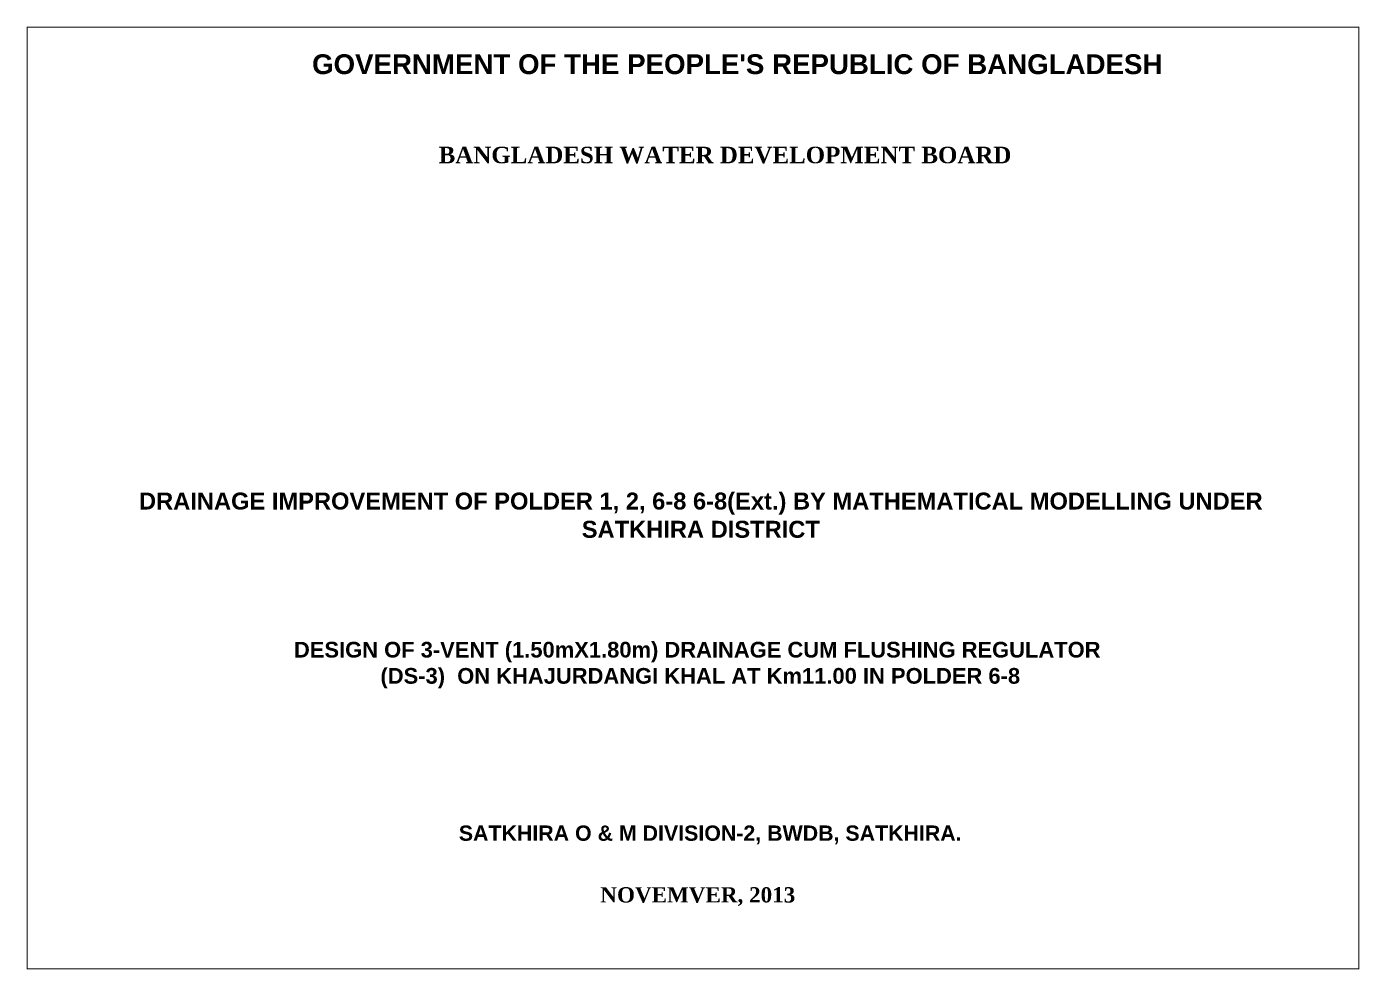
# Model space of a CAD drawing. Extents: x -377620 to 406987, y -326460 to -226264.
# Drawn here: x -377620 to -317072, y -269093 to -226264 of the extents above; entities that cross this region are included whole.
import ezdxf

# ---------------------------------------------------------------- set-up
doc = ezdxf.new("R2010")
doc.units = 0
doc.header["$LTSCALE"] = 300
doc.header["$MEASUREMENT"] = 0
doc.linetypes.add('ACAD_ISO02W100', pattern=[15, 12, -3])
doc.layers.get('0').update_dxf_attribs({"linetype": 'CONTINUOUS'})
doc.layers.add('Left Bank Profile', color=7, linetype='CONTINUOUS', lineweight=25)
doc.layers.add('LINE', color=7, linetype='CONTINUOUS')

msp = doc.modelspace()

# ---------------------------------------------------------------- linework, layer by layer
at = {"layer": 'LINE', "color": 7, "lineweight": 40, "const_width": 42.8247}
msp.add_lwpolyline([(-377598.9985, -269071.2291), (-317093.7985, -269071.2291), (-317093.7985, -226285.4091), (-377598.9985, -226285.4091)], close=True, dxfattribs=at)

# ---------------------------------------------------------------- texts
at = {"linetype": 'ACAD_ISO02W100'}
for s, insert, char_height, width, attachment_point in [("{\\fArial|b1|i0|c0|p34;\\H0.8x;GOVERNMENT OF THE PEOPLE'S REPUBLIC OF BANGLADESH}", (-364653.716, -227519.4786), 1124.70541, 100991.789258, 1), ('{\\fTimes New Roman|b1|i0|c0|p18;BANGLADESH WATER DEVELOPMENT BOARD}', (-358901.9311, -231719.3081), 749.803607, 67327.859505, 1), ('{\\fArial|b1|i0|c0|p34;DRAINAGE IMPROVEMENT OF POLDER 1, 2, 6-8 6-8(Ext.) BY MATHEMATICAL MODELLING UNDER SATKHIRA DISTRICT}', (-346991.8541, -249496.5576), 770.2731292, 51415.935758, 8), ('{\\fArial|b1|i0|c0|p34;SATKHIRA O & M DIVISION-2, BWDB, SATKHIRA.}', (-357985.9244, -262556.7778), 694.262599, 62340.610653, 1), ('{\\fTimes New Roman|b1|i0|c0|p18;NOVEMVER, 2013}', (-351556.3957, -265360.8514), 694.262599, 62340.610653, 1)]:
    msp.add_mtext(s, dxfattribs=dict(at, insert=insert, char_height=char_height, width=width, attachment_point=attachment_point))
at = {"layer": 'Left Bank Profile', "insert": (-347015.1627, -256330.3193), "char_height": 713.2158603, "width": 38056.537842, "attachment_point": 8}
msp.add_mtext('{\\fArial|b1|i0|c0|p34;DESIGN OF 3-VENT (1.50mX1.80m) DRAINAGE CUM FLUSHING REGULATOR  (DS-3)  ON KHAJURDANGI KHAL AT Km11.00 IN POLDER 6-8}', dxfattribs=at)

doc.saveas('drawing.dxf')
